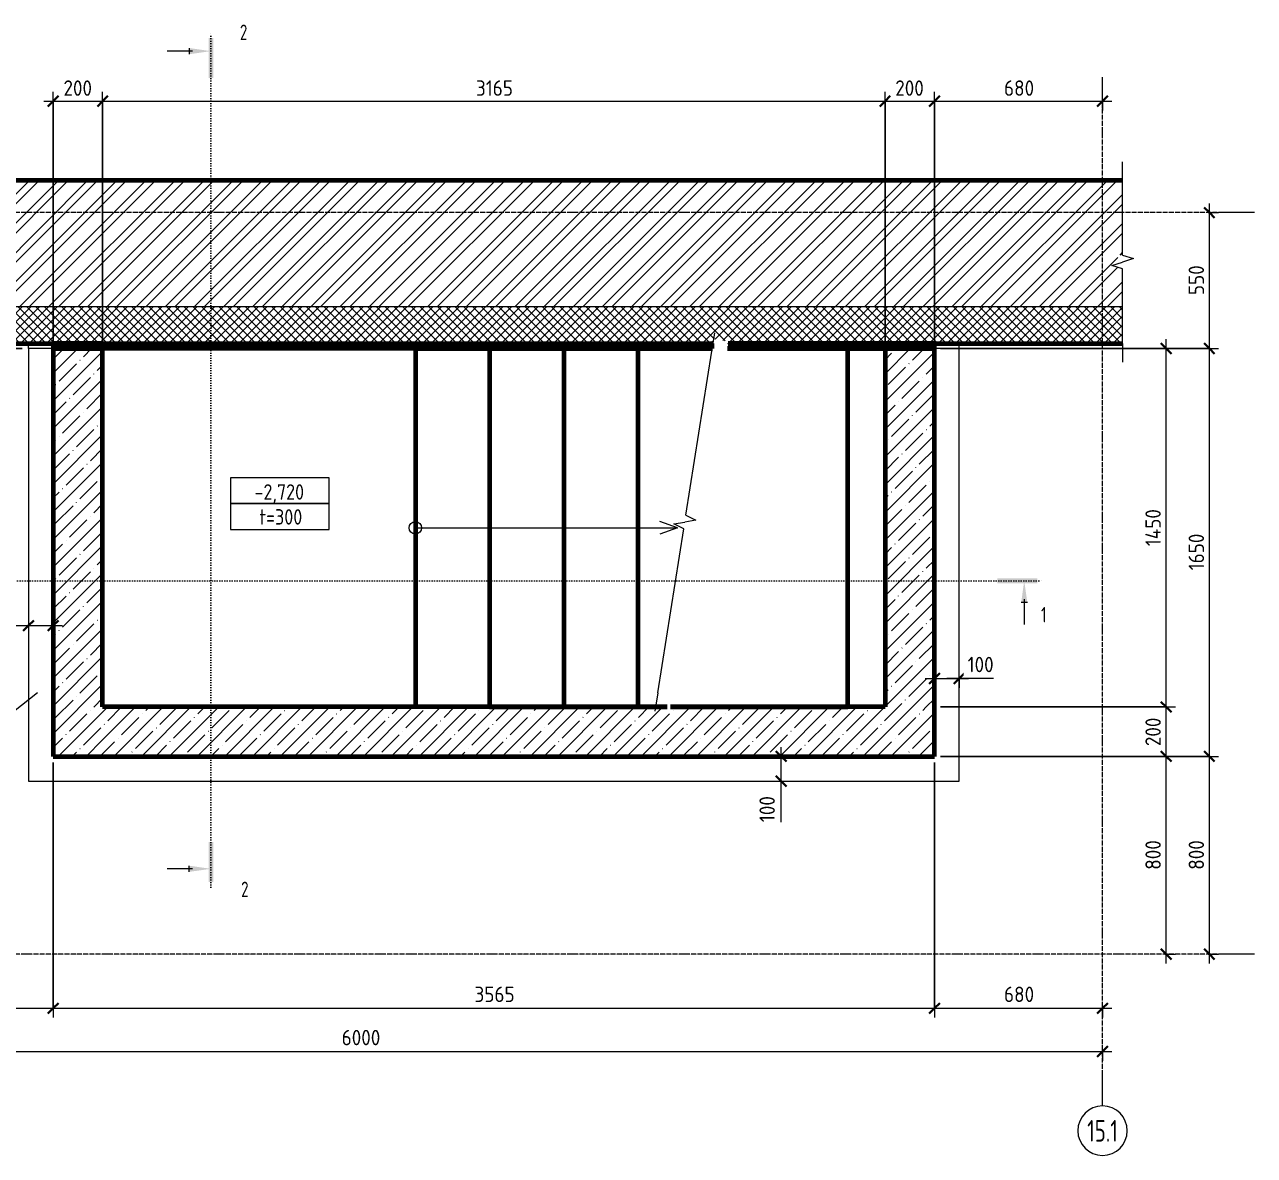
# Model space of a CAD drawing. Header units: millimetres. Extents: x 38448 to 77164, y -34879 to -200.
# Drawn here: x 40959 to 45934, y -34879 to -30304 of the extents above; entities that cross this region are included whole.
import ezdxf

# ---------------------------------------------------------------- set-up
doc = ezdxf.new("R2010")
doc.units = ezdxf.units.MM
doc.linetypes.add('02 Штрихпунктирная _20 мм_', pattern=[25, 20, -2.5, 0, -2.5])
doc.linetypes.add('04 Пунктир 10мм', pattern=[10, 0, -10])
for name, color, linetype, lineweight in [('AA_Dim', 7, 'Continuous', 9), ('AA_Dim-25', 7, 'Continuous', 9), ('AA_Oformlenie', 7, 'Continuous', 9), ('AA_Razrez', 7, 'Continuous', 9), ('AA_Vinoska', 7, 'Continuous', 9), ('AF_Perekritie', 7, 'Continuous', 60), ('AF_Perekritie_Гидроизоляция', 253, 'Continuous', 20), ('AF_Perekritie_Опалубка', 253, 'Continuous', 20), ('AF_Pokritie', 7, 'Continuous', 9), ('AF_Stena', 7, 'Continuous', 60), ('AF_Stena_Гидроизоляция', 253, 'Continuous', 20), ('AF_Stena_Опалубка', 253, 'Continuous', 20), ('KR_Fundament', 7, 'Continuous', 20), ('Оси', 7, 'Continuous', 9)]:
    doc.layers.add(name, color=color, linetype=linetype, lineweight=lineweight)
doc.styles.add('ISOCPEUR', font='isocpeur.TTF', dxfattribs={"width": 0.85, "height": 62.5})
doc.styles.add('ISOCPEUR_1', font='isocpeur.TTF', dxfattribs={"width": 0.9, "height": 62.5})
doc.styles.add('ISOCPEUR_2', font='isocpeur.TTF', dxfattribs={"width": 0.7, "height": 62.5})
doc.styles.add('ISOCPEUR_3', font='isocpeur.TTF', dxfattribs={"width": 0.7, "height": 87.5})
doc.dimstyles.new('00_Точн_3_знака__прозр_', dxfattribs={"dimscale": 304.8, "dimtxt": 62.672186, "dimasz": 0.139436, "dimexe": 0.123031, "dimexo": 0.082021, "dimgap": 0.008202, "dimtad": 1, "dimdec": 3, "dimrnd": 0.001, "dimdsep": 46, "dimtxsty": 'ISOCPEUR_1', "dimblk1": 'OBLIQUE', "dimblk2": 'OBLIQUE', "dimsah": 1, "dimcen": 0.09, "dimdle": 0.123031, "dimazin": 0, "dimtfac": 1, "dimtdec": 4, "dimtix": 1, "dimtmove": 0, "dimatfit": 3, "dimfxl": 1, "dimtvp": 1, "dimtolj": 1, "dimtzin": 0, "dimlwd": 18, "dimlwe": 18, "dimarcsym": 2})
doc.dimstyles.new('01_Точн_3_знака__непрозр_', dxfattribs={"dimscale": 304.8, "dimtxt": 62.672186, "dimasz": 0.139436, "dimexe": 0.123031, "dimexo": 0.082021, "dimgap": 0.020505, "dimtad": 1, "dimdec": 3, "dimrnd": 0.001, "dimdsep": 46, "dimtxsty": 'ISOCPEUR_1', "dimblk1": 'OBLIQUE', "dimblk2": 'OBLIQUE', "dimsah": 1, "dimcen": 0.09, "dimdle": 0.123031, "dimazin": 0, "dimtfac": 1, "dimtdec": 4, "dimtix": 1, "dimtmove": 1, "dimatfit": 3, "dimfxl": 1, "dimtvp": 1, "dimtfill": 1, "dimtolj": 1, "dimtzin": 0, "dimlwd": 18, "dimlwe": 18, "dimarcsym": 2})
doc.dimstyles.new('01_Точн_3_знака__непрозр__1', dxfattribs={"dimscale": 304.8, "dimtxt": 62.672186, "dimasz": 0.139436, "dimexe": 0.123031, "dimexo": 0.082021, "dimgap": 0.020505, "dimtad": 1, "dimdec": 3, "dimrnd": 0.001, "dimdsep": 46, "dimtxsty": 'ISOCPEUR_1', "dimblk1": 'OBLIQUE', "dimblk2": 'OBLIQUE', "dimsah": 1, "dimcen": 0.09, "dimdle": 0.123031, "dimazin": 0, "dimtfac": 1, "dimtdec": 4, "dimtix": 1, "dimtmove": 0, "dimatfit": 3, "dimfxl": 1, "dimtvp": 1, "dimtfill": 1, "dimtolj": 1, "dimtzin": 0, "dimlwd": 18, "dimlwe": 18, "dimarcsym": 2})
pattern_1 = [(45, (0, -64370.14), (-56.1266, 56.1266), []), (45, (56.13, -64370.14), (-56.1266, 56.1266), [99.219, -19.844, 0.8382, -19.006])]
pattern_2 = [(45, (0, -64370.138), (-17.67767, 17.67767), []), (135, (0, -64370.138), (-17.67767, -17.67767), [])]

# ---------------------------------------------------------------- blocks, each defined once
blk = doc.blocks.new('Лестница - Лестница-3665204-ФП_Опл')
at = {"layer": 'AF_Perekritie'}
for p, q in [((42540.1, -31615), (42840.1, -31615)), ((42540.1, -31615), (42540.1, -33065)), ((42840.1, -31615), (43140.1, -31615)), ((42840.1, -31615), (42840.1, -33065)), ((43140.1, -31615), (43440.1, -31615)), ((43140.1, -31615), (43140.1, -33065)), ((43440.1, -31615), (43740.1, -31615)), ((43440.1, -31615), (43440.1, -33065)), ((43741.6, -31615), (43740.1, -31615)), ((44287.5, -31615), (43802.4, -31615)), ((42840.1, -33065), (42540.1, -33065)), ((43140.1, -33065), (42840.1, -33065)), ((43440.1, -33065), (43140.1, -33065)), ((43558.8, -33065), (43440.1, -33065)), ((43740.1, -33065), (43572.7, -33065)), ((43740.1, -33065), (44287.5, -33065))]:
    blk.add_line(p, q, dxfattribs=at)
blk = doc.blocks.new('011_ЛинияОбрыва _ЭлУзла_Линия_ - Тип 1-3808243-ФП_Опл')
at = {"layer": 'AA_Oformlenie'}
for p, q in [((0, 0), (672.5, 0)), ((728.2, 0), (1400, 0))]:
    blk.add_line(p, q, dxfattribs=at)
blk = doc.blocks.new('011_ЛинияОбрыва _ЭлУзла_Линия_ - Тип 1-3803211-ФП_Опл')
at = {"layer": 'AA_Oformlenie'}
for p, q in [((0, 0), (302.5, 0)), ((358.2, 0), (660, 0))]:
    blk.add_line(p, q, dxfattribs=at)
blk = doc.blocks.new('012_Стрелка _ЭлУзла_Линия_ - 012_Стрелка _ЭлУзла_Линия_-3812178-ФП_Опл')
at = {"layer": 'AA_Oformlenie'}
blk.add_line((0, 0), (1060, 0), dxfattribs=at)
blk = doc.blocks.new('042_М_ФундПлиты_ТолщинаОтметка - 042_М_ФундПлиты_ТолщинаОтметка-647274-ФП_Опл')
at = {"layer": 'AA_Vinoska'}
for p, q in [((8, 4.17), (-8, 4.17)), ((-8, 4.17), (-8, 0)), ((8, 0), (8, 4.17)), ((8, 0), (-8, 0)), ((-8, 0), (-8, -4.17)), ((-8, 0), (8, 0)), ((8, -4.17), (8, 0)), ((-8, -4.17), (8, -4.17))]:
    blk.add_line(p, q, dxfattribs=at)
blk = doc.blocks.new('DIMBLOCK1-ФП_Опл')
at = {"layer": 'AA_Dim-25', "lineweight": 30}
for p, q in [((40853.9, -31595), (40832.7, -31573.7)), ((40853.9, -31615), (40832.7, -31593.7)), ((40853.9, -31595), (40875.2, -31616.2)), ((40853.9, -31615), (40875.2, -31636.2))]:
    blk.add_line(p, q, dxfattribs=at)
at = {"layer": 'AA_Dim-25', "lineweight": 18}
for p, q in [((40853.9, -31557.5), (40853.9, -31652.5)), ((40859, -31595), (40816.4, -31595)), ((40950.1, -31615), (40816.4, -31615)), ((40853.9, -31595), (40859, -31595)), ((40854.6, -31625.4), (40853.9, -31605)), ((40853.9, -31615), (40950.1, -31615)), ((40854.6, -31850.2), (40854.6, -31625.4))]:
    blk.add_line(p, q, dxfattribs=at)
at = {"layer": 'AA_Dim-25', "color": 0, "lineweight": 18, "insert": (40767, -31850.2), "char_height": 62.5, "width": 239.81, "attachment_point": 1, "rotation": 90, "line_spacing_factor": 1.135194, "style": 'ISOCPEUR_1', "bg_fill": 3, "box_fill_scale": 1.25, "bg_fill_color": 256, "bg_fill_true_color": 13158600, "bg_fill_transparency": 0}
blk.add_mtext('д.ш.20', dxfattribs=at)
blk = doc.blocks.new('_Oblique')
at = {"color": 0, "linetype": 'ByBlock', "lineweight": -2}
blk.add_line((-0.5, -0.5), (0.5, 0.5), dxfattribs=at)
blk = doc.blocks.new('Разрез - Номер узла_ сзади-394133-ФП_Опл')
at = {"layer": 'AA_Razrez'}
for points in [[(7.33, 0.4), (7.33, -0.39), (0.87, -0.39), (0.87, 0.4)], [(3.5, -3.53), (2.5, -3.53), (3, 0)]]:
    blk.add_hatch(color=256, dxfattribs=at).paths.add_polyline_path(points)
for p, q in [((2.5, -3.53), (3.5, -3.53)), ((3, -3), (3, -7.1))]:
    blk.add_line(p, q, dxfattribs=at)
blk = doc.blocks.new('Разрез - Номер узла_ спереди-394134-ФП_Опл')
at = {"layer": 'AA_Razrez'}
for points in [[(7.33, 0.4), (7.33, -0.39), (0.87, -0.39), (0.87, 0.4)], [(3.5, -3.53), (2.5, -3.53), (3, 0)]]:
    blk.add_hatch(color=256, dxfattribs=at).paths.add_polyline_path(points)
for p, q in [((2.5, -3.53), (3.5, -3.53)), ((3, -3), (3, -7.1))]:
    blk.add_line(p, q, dxfattribs=at)
blk = doc.blocks.new('Ось сетки - d_4мм-2765513-ФП_Опл')
at = {"layer": 'Оси'}
for start, end in [(360, 180), (360, 180), (180, 360), (180, 360)]:
    blk.add_arc((0, 0), 4, start, end, dxfattribs=at)
blk = doc.blocks.new('DIMBLOCK2-ФП_Опл')
at = {"layer": 'AA_Dim-25', "lineweight": 18}
for p, q in [((41075.1, -33290), (41075.1, -34321.5)), ((41075.1, -34284), (41075.1, -33290)), ((39282.6, -34284), (41075.1, -34284)), ((39320.1, -34279), (39320.1, -34321.5)), ((39320.1, -34284), (39320.1, -34279))]:
    blk.add_line(p, q, dxfattribs=at)
at = {"layer": 'AA_Dim-25', "lineweight": 30}
for p, q in [((39320.1, -34284), (39341.3, -34262.8)), ((41075.1, -34284), (41096.3, -34262.8)), ((39320.1, -34284), (39298.8, -34305.3)), ((41075.1, -34284), (41053.8, -34305.3))]:
    blk.add_line(p, q, dxfattribs=at)
at = {"layer": 'AA_Dim-25', "color": 0, "lineweight": 18, "insert": (40125.4, -34196.3), "char_height": 62.5, "width": 173.117, "attachment_point": 1, "line_spacing_factor": 1.135194, "style": 'ISOCPEUR_1', "bg_fill": 3, "box_fill_scale": 1.25, "bg_fill_color": 256, "bg_fill_true_color": 13158600, "bg_fill_transparency": 0}
blk.add_mtext('1755', dxfattribs=at)
blk = doc.blocks.new('DIMBLOCK3-ФП_Опл')
at = {"layer": 'AA_Dim-25', "lineweight": 18}
for p, q in [((41075.1, -33290), (41075.1, -34321.5)), ((41075.1, -34284), (41075.1, -33290)), ((44640.1, -33290), (44640.1, -34321.5)), ((44640.1, -34284), (44640.1, -33290)), ((41075.1, -34284), (44640.1, -34284))]:
    blk.add_line(p, q, dxfattribs=at)
at = {"layer": 'AA_Dim-25', "lineweight": 30}
for p, q in [((41075.1, -34284), (41096.3, -34262.8)), ((44640.1, -34284), (44661.3, -34262.8)), ((41075.1, -34284), (41053.8, -34305.3)), ((44640.1, -34284), (44618.8, -34305.3))]:
    blk.add_line(p, q, dxfattribs=at)
at = {"layer": 'AA_Dim-25', "color": 0, "lineweight": 18, "insert": (42779.5, -34196.3), "char_height": 62.5, "width": 187.307, "attachment_point": 1, "line_spacing_factor": 1.135194, "style": 'ISOCPEUR_1', "bg_fill": 3, "box_fill_scale": 1.25, "bg_fill_color": 256, "bg_fill_true_color": 13158600, "bg_fill_transparency": 0}
blk.add_mtext('3565', dxfattribs=at)
blk = doc.blocks.new('DIMBLOCK4-ФП_Опл')
at = {"layer": 'AA_Dim-25', "lineweight": 18}
for p, q in [((44640.1, -33290), (44640.1, -34321.5)), ((44640.1, -34284), (44640.1, -33290)), ((44640.1, -34284), (45357.6, -34284)), ((45320.1, -34279), (45320.1, -34321.5)), ((45320.1, -34284), (45320.1, -34279))]:
    blk.add_line(p, q, dxfattribs=at)
at = {"layer": 'AA_Dim-25', "lineweight": 30}
for p, q in [((44640.1, -34284), (44661.3, -34262.8)), ((45320.1, -34284), (45341.3, -34262.8)), ((44640.1, -34284), (44618.8, -34305.3)), ((45320.1, -34284), (45298.8, -34305.3))]:
    blk.add_line(p, q, dxfattribs=at)
at = {"layer": 'AA_Dim-25', "color": 0, "lineweight": 18, "insert": (44921.5, -34196.3), "char_height": 62.5, "width": 140.48, "attachment_point": 1, "line_spacing_factor": 1.135194, "style": 'ISOCPEUR_1', "bg_fill": 3, "box_fill_scale": 1.25, "bg_fill_color": 256, "bg_fill_true_color": 13158600, "bg_fill_transparency": 0}
blk.add_mtext('680', dxfattribs=at)
blk = doc.blocks.new('DIMBLOCK5-ФП_Опл')
at = {"layer": 'AA_Dim-25', "lineweight": 18}
for p, q in [((44665.1, -33265), (45789.7, -33265)), ((45752.2, -33265), (44665.1, -33265)), ((45752.2, -34102.5), (45752.2, -33265)), ((45747.2, -34065), (45789.7, -34065)), ((45752.2, -34065), (45747.2, -34065))]:
    blk.add_line(p, q, dxfattribs=at)
at = {"layer": 'AA_Dim-25', "lineweight": 30}
for p, q in [((45752.2, -33265), (45731, -33243.7)), ((45752.2, -33265), (45773.5, -33286.2)), ((45752.2, -34065), (45731, -34043.7)), ((45752.2, -34065), (45773.5, -34086.2))]:
    blk.add_line(p, q, dxfattribs=at)
at = {"layer": 'AA_Dim-25', "color": 0, "lineweight": 18, "insert": (45668.3, -33723.5), "char_height": 62.5, "width": 140.48, "attachment_point": 1, "rotation": 90, "line_spacing_factor": 1.135194, "style": 'ISOCPEUR_1'}
blk.add_mtext('800', dxfattribs=at)
blk = doc.blocks.new('DIMBLOCK6-ФП_Опл')
at = {"layer": 'AA_Dim-25', "lineweight": 18}
for p, q in [((44665.1, -31615), (45789.7, -31615)), ((45752.2, -31615), (44665.1, -31615)), ((45752.2, -33265), (45752.2, -31615)), ((44665.1, -33265), (45789.7, -33265)), ((45752.2, -33265), (44665.1, -33265))]:
    blk.add_line(p, q, dxfattribs=at)
at = {"layer": 'AA_Dim-25', "lineweight": 30}
for p, q in [((45752.2, -31615), (45731, -31593.7)), ((45752.2, -31615), (45773.5, -31636.2)), ((45752.2, -33265), (45731, -33243.7)), ((45752.2, -33265), (45773.5, -33286.2))]:
    blk.add_line(p, q, dxfattribs=at)
at = {"layer": 'AA_Dim-25', "color": 0, "lineweight": 18, "insert": (45668.3, -32512.1), "char_height": 62.5, "width": 173.117, "attachment_point": 1, "rotation": 90, "line_spacing_factor": 1.135194, "style": 'ISOCPEUR_1'}
blk.add_mtext('1650', dxfattribs=at)
blk = doc.blocks.new('DIMBLOCK7-ФП_Опл')
at = {"layer": 'AA_Dim-25', "lineweight": 30}
for p, q in [((45752.2, -31065), (45731, -31043.7)), ((45752.2, -31065), (45773.5, -31086.2)), ((45752.2, -31615), (45731, -31593.7)), ((45752.2, -31615), (45773.5, -31636.2))]:
    blk.add_line(p, q, dxfattribs=at)
at = {"layer": 'AA_Dim-25', "lineweight": 18}
for p, q in [((45752.2, -31615), (45752.2, -31027.5)), ((45747.2, -31065), (45789.7, -31065)), ((45752.2, -31065), (45747.2, -31065)), ((44665.1, -31615), (45789.7, -31615)), ((45752.2, -31615), (44665.1, -31615))]:
    blk.add_line(p, q, dxfattribs=at)
at = {"layer": 'AA_Dim-25', "color": 0, "lineweight": 18, "insert": (45668.3, -31398.5), "char_height": 62.5, "width": 140.48, "attachment_point": 1, "rotation": 90, "line_spacing_factor": 1.135194, "style": 'ISOCPEUR_1'}
blk.add_mtext('550', dxfattribs=at)
blk = doc.blocks.new('DIMBLOCK8-ФП_Опл')
at = {"layer": 'AA_Dim-25', "lineweight": 18}
for p, q in [((40813.5, -32735.9), (40943.7, -32735.9)), ((40937.6, -32735.9), (41112.6, -32735.9)), ((40943.7, -32735.9), (41025.1, -32735.9)), ((40975.1, -32730.8), (40975.1, -32773.4)), ((40975.1, -32735.9), (40975.1, -32730.8)), ((41075.1, -32730.8), (41075.1, -32773.4)), ((41075.1, -32735.9), (41075.1, -32730.8))]:
    blk.add_line(p, q, dxfattribs=at)
at = {"layer": 'AA_Dim-25', "lineweight": 30}
for p, q in [((40975.1, -32735.9), (40953.8, -32757.1)), ((40975.1, -32735.9), (40996.3, -32714.6)), ((41075.1, -32735.9), (41053.8, -32757.1)), ((41075.1, -32735.9), (41096.3, -32714.6))]:
    blk.add_line(p, q, dxfattribs=at)
at = {"layer": 'AA_Dim-25', "color": 0, "lineweight": 18, "insert": (40813.5, -32648.2), "char_height": 62.5, "width": 126.29, "attachment_point": 1, "line_spacing_factor": 1.135194, "style": 'ISOCPEUR_1', "bg_fill": 3, "box_fill_scale": 1.25, "bg_fill_color": 256, "bg_fill_true_color": 13158600, "bg_fill_transparency": 0}
blk.add_mtext('100', dxfattribs=at)
blk = doc.blocks.new('DIMBLOCK9-ФП_Опл')
at = {"layer": 'AA_Dim-25', "lineweight": 30}
for p, q in [((44640.1, -32949.7), (44661.3, -32928.4)), ((44740.1, -32949.7), (44761.3, -32928.4)), ((44640.1, -32949.7), (44618.8, -32970.9)), ((44740.1, -32949.7), (44718.8, -32970.9))]:
    blk.add_line(p, q, dxfattribs=at)
at = {"layer": 'AA_Dim-25', "lineweight": 18}
for p, q in [((44602.6, -32949.7), (44777.6, -32949.7)), ((44640.1, -32944.6), (44640.1, -32987.2)), ((44640.1, -32949.7), (44640.1, -32944.6)), ((44749.3, -32949.7), (44690.1, -32949.7)), ((44740.1, -32944.6), (44740.1, -32987.2)), ((44740.1, -32949.7), (44740.1, -32944.6)), ((44879.5, -32949.7), (44749.3, -32949.7))]:
    blk.add_line(p, q, dxfattribs=at)
at = {"layer": 'AA_Dim-25', "color": 0, "lineweight": 18, "insert": (44774.3, -32862), "char_height": 62.5, "width": 126.29, "attachment_point": 1, "line_spacing_factor": 1.135194, "style": 'ISOCPEUR_1', "bg_fill": 3, "box_fill_scale": 1.25, "bg_fill_color": 256, "bg_fill_true_color": 13158600, "bg_fill_transparency": 0}
blk.add_mtext('100', dxfattribs=at)
blk = doc.blocks.new('DIMBLOCK10-ФП_Опл')
at = {"layer": 'AA_Dim-25', "lineweight": 18}
for p, q in [((44019.6, -33402.5), (44019.6, -33227.5)), ((44014.6, -33265), (44057.1, -33265)), ((44019.6, -33265), (44014.6, -33265)), ((44019.6, -33400.6), (44019.6, -33315)), ((44014.6, -33365), (44057.1, -33365)), ((44019.6, -33365), (44014.6, -33365)), ((44019.6, -33530.8), (44019.6, -33400.6))]:
    blk.add_line(p, q, dxfattribs=at)
at = {"layer": 'AA_Dim-25', "lineweight": 30}
for p, q in [((44019.6, -33265), (43998.4, -33243.7)), ((44019.6, -33265), (44040.9, -33286.2)), ((44019.6, -33365), (43998.4, -33343.7)), ((44019.6, -33365), (44040.9, -33386.2))]:
    blk.add_line(p, q, dxfattribs=at)
at = {"layer": 'AA_Dim-25', "color": 0, "lineweight": 18, "insert": (43932, -33530.8), "char_height": 62.5, "width": 126.29, "attachment_point": 1, "rotation": 90, "line_spacing_factor": 1.135194, "style": 'ISOCPEUR_1', "bg_fill": 3, "box_fill_scale": 1.25, "bg_fill_color": 256, "bg_fill_true_color": 13158600, "bg_fill_transparency": 0}
blk.add_mtext('100', dxfattribs=at)
blk = doc.blocks.new('DIMBLOCK11-ФП_Опл')
at = {"layer": 'AA_Dim-25', "lineweight": 18}
for p, q in [((39282.6, -34459), (45357.6, -34459)), ((39320.1, -34454), (39320.1, -34496.5)), ((39320.1, -34459), (39320.1, -34454)), ((45320.1, -34454), (45320.1, -34496.5)), ((45320.1, -34459), (45320.1, -34454))]:
    blk.add_line(p, q, dxfattribs=at)
at = {"layer": 'AA_Dim-25', "lineweight": 30}
for p, q in [((39320.1, -34459), (39298.8, -34480.3)), ((39320.1, -34459), (39341.3, -34437.8)), ((45320.1, -34459), (45298.8, -34480.3)), ((45320.1, -34459), (45341.3, -34437.8))]:
    blk.add_line(p, q, dxfattribs=at)
at = {"layer": 'AA_Dim-25', "color": 0, "lineweight": 18, "insert": (42242, -34371.3), "char_height": 62.5, "width": 187.307, "attachment_point": 1, "line_spacing_factor": 1.135194, "style": 'ISOCPEUR_1', "bg_fill": 3, "box_fill_scale": 1.25, "bg_fill_color": 256, "bg_fill_true_color": 13158600, "bg_fill_transparency": 0}
blk.add_mtext('6000', dxfattribs=at)
blk = doc.blocks.new('DIMBLOCK13-ФП_Опл')
at = {"layer": 'AA_Dim-25', "lineweight": 18}
for p, q in [((41075.1, -31590), (41075.1, -30576.4)), ((41275.1, -31590), (41275.1, -30576.4)), ((41037.6, -30613.9), (41275.1, -30613.9)), ((41075.1, -30613.9), (41075.1, -31590)), ((41275.1, -30613.9), (41275.1, -31590))]:
    blk.add_line(p, q, dxfattribs=at)
at = {"layer": 'AA_Dim-25', "lineweight": 30}
for p, q in [((41075.1, -30613.9), (41096.3, -30592.6)), ((41275.1, -30613.9), (41296.3, -30592.6)), ((41075.1, -30613.9), (41053.8, -30635.1)), ((41275.1, -30613.9), (41253.8, -30635.1))]:
    blk.add_line(p, q, dxfattribs=at)
at = {"layer": 'AA_Dim-25', "color": 0, "lineweight": 18, "insert": (41116.5, -30529.9), "char_height": 62.5, "width": 140.48, "attachment_point": 1, "line_spacing_factor": 1.135194, "style": 'ISOCPEUR_1'}
blk.add_mtext('200', dxfattribs=at)
blk = doc.blocks.new('DIMBLOCK14-ФП_Опл')
at = {"layer": 'AA_Dim-25', "lineweight": 18}
for p, q in [((41275.1, -31590), (41275.1, -30576.4)), ((44440.1, -31590), (44440.1, -30576.4)), ((41275.1, -30613.9), (44440.1, -30613.9)), ((41275.1, -30613.9), (41275.1, -31590)), ((44440.1, -30613.9), (44440.1, -31590))]:
    blk.add_line(p, q, dxfattribs=at)
at = {"layer": 'AA_Dim-25', "lineweight": 30}
for p, q in [((41275.1, -30613.9), (41296.3, -30592.6)), ((44440.1, -30613.9), (44461.3, -30592.6)), ((41275.1, -30613.9), (41253.8, -30635.1)), ((44440.1, -30613.9), (44418.8, -30635.1))]:
    blk.add_line(p, q, dxfattribs=at)
at = {"layer": 'AA_Dim-25', "color": 0, "lineweight": 18, "insert": (42785.4, -30529.9), "char_height": 62.5, "width": 173.117, "attachment_point": 1, "line_spacing_factor": 1.135194, "style": 'ISOCPEUR_1'}
blk.add_mtext('3165', dxfattribs=at)
blk = doc.blocks.new('DIMBLOCK15-ФП_Опл')
at = {"layer": 'AA_Dim-25', "lineweight": 18}
for p, q in [((44440.1, -31590), (44440.1, -30576.4)), ((44640.1, -31590), (44640.1, -30576.4)), ((44440.1, -30613.9), (44640.1, -30613.9)), ((44440.1, -30613.9), (44440.1, -31590)), ((44640.1, -30613.9), (44640.1, -31590))]:
    blk.add_line(p, q, dxfattribs=at)
at = {"layer": 'AA_Dim-25', "lineweight": 30}
for p, q in [((44440.1, -30613.9), (44461.3, -30592.6)), ((44640.1, -30613.9), (44661.3, -30592.6)), ((44440.1, -30613.9), (44418.8, -30635.1)), ((44640.1, -30613.9), (44618.8, -30635.1))]:
    blk.add_line(p, q, dxfattribs=at)
at = {"layer": 'AA_Dim-25', "color": 0, "lineweight": 18, "insert": (44481.5, -30529.9), "char_height": 62.5, "width": 140.48, "attachment_point": 1, "line_spacing_factor": 1.135194, "style": 'ISOCPEUR_1'}
blk.add_mtext('200', dxfattribs=at)
blk = doc.blocks.new('DIMBLOCK16-ФП_Опл')
at = {"layer": 'AA_Dim-25', "lineweight": 18}
for p, q in [((44640.1, -31590), (44640.1, -30576.4)), ((44640.1, -30613.9), (45357.6, -30613.9)), ((44640.1, -30613.9), (44640.1, -31590)), ((45320.1, -30608.8), (45320.1, -30651.4)), ((45320.1, -30613.9), (45320.1, -30608.8))]:
    blk.add_line(p, q, dxfattribs=at)
at = {"layer": 'AA_Dim-25', "lineweight": 30}
for p, q in [((44640.1, -30613.9), (44661.3, -30592.6)), ((45320.1, -30613.9), (45341.3, -30592.6)), ((44640.1, -30613.9), (44618.8, -30635.1)), ((45320.1, -30613.9), (45298.8, -30635.1))]:
    blk.add_line(p, q, dxfattribs=at)
at = {"layer": 'AA_Dim-25', "color": 0, "lineweight": 18, "insert": (44921.5, -30529.9), "char_height": 62.5, "width": 140.48, "attachment_point": 1, "line_spacing_factor": 1.135194, "style": 'ISOCPEUR_1'}
blk.add_mtext('680', dxfattribs=at)
blk = doc.blocks.new('DIMBLOCK17-ФП_Опл')
at = {"layer": 'AA_Dim-25', "lineweight": 18}
for p, q in [((44665.1, -33265), (45614.7, -33265)), ((45577.2, -33265), (44665.1, -33265)), ((45577.2, -34102.5), (45577.2, -33265)), ((45572.2, -34065), (45614.7, -34065)), ((45577.2, -34065), (45572.2, -34065))]:
    blk.add_line(p, q, dxfattribs=at)
at = {"layer": 'AA_Dim-25', "lineweight": 30}
for p, q in [((45577.2, -33265), (45556, -33243.7)), ((45577.2, -33265), (45598.5, -33286.2)), ((45577.2, -34065), (45556, -34043.7)), ((45577.2, -34065), (45598.5, -34086.2))]:
    blk.add_line(p, q, dxfattribs=at)
at = {"layer": 'AA_Dim-25', "color": 0, "lineweight": 18, "insert": (45493.3, -33723.5), "char_height": 62.5, "width": 140.48, "attachment_point": 1, "rotation": 90, "line_spacing_factor": 1.135194, "style": 'ISOCPEUR_1'}
blk.add_mtext('800', dxfattribs=at)
blk = doc.blocks.new('DIMBLOCK18-ФП_Опл')
at = {"layer": 'AA_Dim-25', "lineweight": 18}
for p, q in [((44665.1, -33065), (45614.7, -33065)), ((45577.2, -33065), (44665.1, -33065)), ((45577.2, -33265), (45577.2, -33065)), ((44665.1, -33265), (45614.7, -33265)), ((45577.2, -33265), (44665.1, -33265))]:
    blk.add_line(p, q, dxfattribs=at)
at = {"layer": 'AA_Dim-25', "lineweight": 30}
for p, q in [((45577.2, -33065), (45556, -33043.7)), ((45577.2, -33065), (45598.5, -33086.2)), ((45577.2, -33265), (45556, -33243.7)), ((45577.2, -33265), (45598.5, -33286.2))]:
    blk.add_line(p, q, dxfattribs=at)
at = {"layer": 'AA_Dim-25', "color": 0, "lineweight": 18, "insert": (45493.3, -33223.5), "char_height": 62.5, "width": 140.48, "attachment_point": 1, "rotation": 90, "line_spacing_factor": 1.135194, "style": 'ISOCPEUR_1'}
blk.add_mtext('200', dxfattribs=at)
blk = doc.blocks.new('DIMBLOCK19-ФП_Опл')
at = {"layer": 'AA_Dim-25', "lineweight": 18}
for p, q in [((45577.2, -33065), (45577.2, -31577.5)), ((44665.1, -31615), (45614.7, -31615)), ((45577.2, -31615), (44665.1, -31615)), ((44665.1, -33065), (45614.7, -33065)), ((45577.2, -33065), (44665.1, -33065))]:
    blk.add_line(p, q, dxfattribs=at)
at = {"layer": 'AA_Dim-25', "lineweight": 30}
for p, q in [((45577.2, -31615), (45556, -31593.7)), ((45577.2, -31615), (45598.5, -31636.2)), ((45577.2, -33065), (45556, -33043.7)), ((45577.2, -33065), (45598.5, -33086.2))]:
    blk.add_line(p, q, dxfattribs=at)
at = {"layer": 'AA_Dim-25', "color": 0, "lineweight": 18, "insert": (45493.3, -32414.5), "char_height": 62.5, "width": 178.793, "attachment_point": 1, "rotation": 90, "line_spacing_factor": 1.135194, "style": 'ISOCPEUR_1'}
blk.add_mtext('1450', dxfattribs=at)

msp = doc.modelspace()

# ---------------------------------------------------------------- hatches: boundary and pattern name
at = {"layer": 'AF_Stena', "lineweight": 9}
h = msp.add_hatch(dxfattribs=at)
h.set_pattern_fill('FP_2', color=256, style=0, pattern_type=2)
h.set_pattern_definition([(45, (0, -64370.14), (-58.93311, 58.93311), []), (45, (39.29, -64370.14), (-58.93311, 58.93311), [])])
h.paths.add_polyline_path([(39180.4279, -31445), (45401.4536, -31445), (45401.4536, -31292.5), (45358.1523, -31278.75), (45401.4536, -31265), (45381.8272, -31265), (45381.8272, -31236.8457), (45401.4536, -31236.8457), (45401.4536, -30935), (39180.4279, -30935), (39180.4279, -31237.5), (39223.7292, -31251.25), (39180.4279, -31265), (39200.0543, -31265), (39200.0543, -31293.1543), (39180.4279, -31293.1543)])
h = msp.add_hatch(dxfattribs=at)
h.set_pattern_fill('FP_3', color=256, style=0, pattern_type=2)
h.set_pattern_definition(pattern_2)
h.paths.add_polyline_path([(39180.4279, -31595), (43744.7784, -31595), (43747.7526, -31576.2216), (43807.0139, -31585.6076), (43805.5263, -31595), (45401.4536, -31595), (45401.4536, -31445), (39180.4279, -31445)])
h = msp.add_hatch(dxfattribs=at)
h.set_pattern_fill('FP_3', color=256, style=0, pattern_type=2)
h.set_pattern_definition(pattern_2)
h.paths.add_polyline_path([(41275.0616, -31615), (41275.0616, -31595), (41075.0616, -31595), (41075.0616, -31615)])
h.paths.add_polyline_path([(43741.6107, -31615), (43744.7784, -31595), (43740.0616, -31595), (43740.0616, -31615)])
h.paths.add_polyline_path([(43802.3586, -31615), (44640.0616, -31615), (44640.0616, -31595), (43805.5263, -31595), (43805.2967, -31596.4497)])
h = msp.add_hatch(dxfattribs=at)
h.set_pattern_fill('FP_1', color=256, style=0, pattern_type=2)
h.set_pattern_definition(pattern_1)
h.paths.add_polyline_path([(41275.0616, -33265), (41275.0616, -31615), (41075.0616, -31615), (41075.0616, -33265)])
h = msp.add_hatch(dxfattribs=at)
h.set_pattern_fill('FP_1', color=256, style=0, pattern_type=2)
h.set_pattern_definition(pattern_1)
h.paths.add_polyline_path([(44640.0616, -33065), (44640.0616, -31615), (44440.0616, -31615), (44440.0616, -33065)])
h = msp.add_hatch(dxfattribs=at)
h.set_pattern_fill('FP_1', color=256, style=0, pattern_type=2)
h.set_pattern_definition(pattern_1)
h.paths.add_polyline_path([(41275.0616, -33265), (44640.0616, -33265), (44640.0616, -33065), (43572.7012, -33065), (43572.3622, -33067.1402), (43558.8497, -33065), (41275.0616, -33065)])

# ---------------------------------------------------------------- linework, layer by layer
at = {"layer": 'AA_Razrez', "linetype": '04 Пунктир 10мм'}
for p, q in [((41713.1075, -33794.6254), (41713.1075, -30336.6681)), ((38991.8006, -32554.46), (45078.3558, -32554.46))]:
    msp.add_line(p, q, dxfattribs=at)
at = {"layer": 'AA_Vinoska'}
for p, q in [((45401.4536, -30935), (45401.4536, -30860)), ((45401.4536, -31236.8457), (45444.7786, -31250.9228)), ((45358.1523, -31278.75), (45401.4536, -31265)), ((45401.4536, -31292.5), (45358.1523, -31278.75)), ((45444.7786, -31250.9228), (45401.4536, -31265)), ((43739.9309, -31625.606), (43751.6634, -31551.5294)), ((45401.4536, -31595), (45401.4536, -31670)), ((43600.0616, -32340), (43529.5847, -32314.3485)), ((43585.5076, -32323.7947), (43630.4267, -32316.9878)), ((43626.1248, -32344.1493), (43585.5076, -32323.7947)), ((43675.4206, -32309.8615), (43630.4267, -32316.9878)), ((43634.831, -32289.1801), (43675.4206, -32309.8615)), ((43600.0616, -32340), (43529.5847, -32365.6515)), ((41011.5201, -33008.3586), (40764.5191, -33202.0299)), ((43520.9226, -33008.3697), (43509.19, -33082.4463))]:
    msp.add_line(p, q, dxfattribs=at)
msp.add_circle((42540.0616, -32340), 25, dxfattribs=at)
at = {"layer": 'AF_Perekritie_Гидроизоляция', "lineweight": 60}
for p, q in [((43741.6107, -31615), (42840.0616, -31615)), ((42840.0616, -31615), (42840.0616, -33065)), ((43802.3586, -31615), (44289.6584, -31615)), ((44287.7916, -31615), (43802.3586, -31615)), ((44289.6584, -31615), (44287.7916, -31615)), ((44287.7916, -31615), (44287.7916, -33065)), ((44289.6584, -33065), (44289.6584, -31615)), ((42840.0616, -33065), (43558.8497, -33065)), ((44289.6584, -33065), (43572.7012, -33065)), ((43572.7012, -33065), (44287.7916, -33065)), ((44287.7916, -33065), (44289.6584, -33065))]:
    msp.add_line(p, q, dxfattribs=at)
at = {"layer": 'AF_Pokritie'}
for p, q in [((43741.6107, -31615), (40975.0616, -31615)), ((40975.0616, -31615), (40975.0616, -33365)), ((44740.0616, -31615), (43802.3586, -31615)), ((44740.0616, -33365), (44740.0616, -31615)), ((40975.0616, -33365), (44740.0616, -33365))]:
    msp.add_line(p, q, dxfattribs=at)
at = {"layer": 'AF_Stena_Гидроизоляция'}
for p, q in [((40975.0616, -31595), (41075.0616, -31595)), ((40975.0616, -31605), (40975.0616, -31595)), ((40975.0616, -31615), (40975.0616, -31605)), ((41075.0616, -31615), (40975.0616, -31615)), ((41275.0616, -31595), (42540.0616, -31595)), ((42540.0616, -31615), (41275.0616, -31615)), ((42540.0616, -31595), (42840.0616, -31595)), ((42540.0616, -31615), (42540.0616, -31595)), ((42840.0616, -31615), (42540.0616, -31615)), ((42840.0616, -31595), (43140.0616, -31595)), ((42840.0616, -31615), (42840.0616, -31595)), ((43140.0616, -31615), (42840.0616, -31615)), ((43140.0616, -31595), (43440.0616, -31595)), ((43140.0616, -31615), (43140.0616, -31595)), ((43440.0616, -31615), (43140.0616, -31615)), ((43440.0616, -31595), (43740.0616, -31595)), ((43440.0616, -31615), (43440.0616, -31595)), ((43740.0616, -31615), (43440.0616, -31615)), ((44640.0616, -31595), (44740.0616, -31595)), ((44740.0616, -31615), (44640.0616, -31615)), ((44740.0616, -31615), (44740.0616, -31595))]:
    msp.add_line(p, q, dxfattribs=at)
at = {"layer": 'AF_Stena_Гидроизоляция', "lineweight": 60}
for p, q in [((41275.0616, -31595), (41075.0616, -31595)), ((41075.0616, -31595), (41075.0616, -31615)), ((41075.0616, -31615), (41275.0616, -31615)), ((41275.0616, -31615), (41275.0616, -31595)), ((43744.7784, -31595), (43740.0616, -31595)), ((43740.0616, -31595), (43740.0616, -31615)), ((43740.0616, -31615), (43741.6107, -31615)), ((43802.3586, -31615), (44640.0616, -31615)), ((44640.0616, -31595), (43805.5263, -31595)), ((44640.0616, -31615), (44640.0616, -31595))]:
    msp.add_line(p, q, dxfattribs=at)
at = {"layer": 'AF_Stena_Опалубка', "lineweight": 60}
for p, q in [((45401.4536, -30935), (39180.4279, -30935)), ((39180.4279, -31595), (43744.7784, -31595)), ((41275.0616, -31615), (41075.0616, -31615)), ((41075.0616, -31615), (41075.0616, -33265)), ((41275.0616, -33065), (41275.0616, -31615)), ((43805.5263, -31595), (45401.4536, -31595)), ((44440.0616, -31615), (44440.0616, -33065)), ((44640.0616, -31615), (44440.0616, -31615)), ((44640.0616, -33065), (44640.0616, -31615)), ((43558.8497, -33065), (41275.0616, -33065)), ((44440.0616, -33065), (43572.7012, -33065)), ((44640.0616, -33265), (44640.0616, -33065)), ((41075.0616, -33265), (41275.0616, -33265)), ((41275.0616, -33265), (44640.0616, -33265))]:
    msp.add_line(p, q, dxfattribs=at)
at = {"layer": 'AF_Stena_Опалубка'}
msp.add_line((39180.4279, -31445), (45401.4536, -31445), dxfattribs=at)
at = {"layer": 'KR_Fundament', "lineweight": 60}
for p, q in [((43741.6107, -31615), (41075.0616, -31615)), ((41075.0616, -31615), (41075.0616, -33265)), ((44640.0616, -31615), (43802.3586, -31615)), ((44640.0616, -33265), (44640.0616, -31615)), ((41075.0616, -33265), (44640.0616, -33265))]:
    msp.add_line(p, q, dxfattribs=at)
at = {"layer": 'Оси'}
for p, q in [((45320.0616, -30641.5475), (45320.0616, -30516.5475)), ((45934.4262, -31065), (45809.4262, -31065)), ((45934.4262, -34065), (45809.4262, -34065)), ((45320.0616, -34679.161), (45320.0616, -34554.161))]:
    msp.add_line(p, q, dxfattribs=at)
at = {"layer": 'Оси', "linetype": '02 Штрихпунктирная _20 мм_'}
for p, q in [((45320.0616, -34554.161), (45320.0616, -30641.5475)), ((45809.4262, -31065), (38777.5795, -31065)), ((45809.4262, -34065), (38777.5795, -34065))]:
    msp.add_line(p, q, dxfattribs=at)

# ---------------------------------------------------------------- block references
at = {"layer": 'AA_Oformlenie'}
for name, p, rotation in [('011_ЛинияОбрыва _ЭлУзла_Линия_ - Тип 1-3803211-ФП_Опл', (45401.4536, -31595), 90), ('011_ЛинияОбрыва _ЭлУзла_Линия_ - Тип 1-3808243-ФП_Опл', (43520.9226, -33008.3697), 81.00000000000003)]:
    msp.add_blockref(name, p, dxfattribs=dict(at, rotation=rotation))
msp.add_blockref('012_Стрелка _ЭлУзла_Линия_ - 012_Стрелка _ЭлУзла_Линия_-3812178-ФП_Опл', (42540.0616, -32340), dxfattribs=at)
at = {"layer": 'AA_Razrez', "xscale": 24.99999999999999, "yscale": 24.99999999999999, "zscale": 24.99999999999999, "rotation": 269.9999999999998}
msp.add_blockref('Разрез - Номер узла_ сзади-394133-ФП_Опл', (41713.1075, -30336.6681), dxfattribs=at)
at = {"layer": 'AA_Razrez', "extrusion": (0, 0, -1), "xscale": 24.99999999999999, "yscale": 24.99999999999999, "zscale": 24.99999999999999}
msp.add_blockref('Разрез - Номер узла_ сзади-394133-ФП_Опл', (-45078.3558, -32554.46), dxfattribs=at)
at = {"layer": 'AA_Razrez', "extrusion": (0, 0, -1), "xscale": 24.99999999999999, "yscale": 24.99999999999999, "zscale": 24.99999999999999, "rotation": 90.00000000000001}
msp.add_blockref('Разрез - Номер узла_ спереди-394134-ФП_Опл', (-41713.1075, -33794.6254), dxfattribs=at)
at = {"layer": 'AA_Vinoska', "xscale": 24.99999999999999, "yscale": 24.99999999999999, "zscale": 24.99999999999999}
msp.add_blockref('042_М_ФундПлиты_ТолщинаОтметка - 042_М_ФундПлиты_ТолщинаОтметка-647274-ФП_Опл', (41991.7082, -32242.214), dxfattribs=at)
at = {"layer": 'AF_Perekritie_Опалубка', "lineweight": 60}
msp.add_blockref('Лестница - Лестница-3665204-ФП_Опл', (0, 0), dxfattribs=at)
at = {"layer": 'Оси', "xscale": 24.99999999999999, "yscale": 24.99999999999999, "zscale": 24.99999999999999}
msp.add_blockref('Ось сетки - d_4мм-2765513-ФП_Опл', (45320.0616, -34779.161), dxfattribs=at)

# ---------------------------------------------------------------- texts
at = {"layer": 'AA_Razrez', "char_height": 62.5, "attachment_point": 1, "style": 'ISOCPEUR_2'}
for s, insert, width in [('\\fISOCPEUR|b0|i0|c204|p34|;\\W.7;2', (41830.4607, -30304.3027), 37.879734), ('\\fISOCPEUR|b0|i0|c204|p34|;\\W.7;1', (45071.3414, -32660.2585), 26.656109), ('\\fISOCPEUR|b0|i0|c204|p34|;\\W.7;2', (41835.2543, -33771.5063), 37.879734)]:
    msp.add_mtext(s, dxfattribs=dict(at, insert=insert, width=width))
at = {"layer": 'AA_Vinoska', "char_height": 62.5, "attachment_point": 1, "style": 'ISOCPEUR'}
for s, insert, width in [('-2,720', (41889.4686, -32163.9608), 252.130719), ('t=300', (41909.2874, -32264.8827), 223.169758)]:
    msp.add_mtext(s, dxfattribs=dict(at, insert=insert, width=width))
at = {"layer": 'Оси', "insert": (45258.0789, -34736.0459), "char_height": 87.5, "width": 150.115984, "attachment_point": 1, "style": 'ISOCPEUR_3'}
msp.add_mtext('15.1', dxfattribs=at)

# ---------------------------------------------------------------- dimensions: what is measured, and where the dimension line sits
at = {"layer": 'AA_Dim', "lineweight": 18}
for base, p1, p2, override, picture, middle in [((41275.0616, -30613.861), (41075.0616, -31615), (41275.0616, -31615), {"dimpost": '<>', "dimfxl": 200}, 'DIMBLOCK13-ФП_Опл', (41175.0616, -30580.111)), ((44440.0616, -30613.861), (41275.0616, -31615), (44440.0616, -31615), {"dimpost": '<>', "dimfxl": 3165}, 'DIMBLOCK14-ФП_Опл', (42857.5616, -30580.111)), ((44640.0616, -30613.861), (44440.0616, -31615), (44640.0616, -31615), {"dimpost": '<>', "dimfxl": 200}, 'DIMBLOCK15-ФП_Опл', (44540.0616, -30580.111)), ((45320.0616, -30613.861), (44640.0616, -31615), (45320.0616, -30583.809), {"dimpost": '<>', "dimfxl": 1235.214545}, 'DIMBLOCK16-ФП_Опл', (44980.0616, -30580.111))]:
    dim = msp.add_linear_dim(base=base, p1=p1, p2=p2, dimstyle='00_Точн_3_знака__прозр_', override=override, dxfattribs=at)
    dim.commit()
    dim.dimension.update_dxf_attribs({"geometry": picture, "text_midpoint": middle})
dim = msp.add_linear_dim(base=(45752.2319, -31065), p1=(44640.0616, -31615), p2=(45722.1799, -31065), angle=90, dimstyle='00_Точн_3_знака__прозр_', override={"dimpost": '<>', "dimfxl": 1213.869849}, dxfattribs=at)
dim.commit()
dim.dimension.update_dxf_attribs({"geometry": 'DIMBLOCK7-ФП_Опл', "text_midpoint": (45718.4819, -31340)})

# ---------------------------------------------------------------- next in the draw order: dimensions: what is measured, and where the dimension line sits
dim = msp.add_linear_dim(base=(40853.9163, -31615), p1=(40883.9683, -31595), p2=(40975.0616, -31615), angle=90, dimstyle='01_Точн_3_знака__непрозр_', override={"dimpost": 'д.ш.<>', "dimfxl": 93.262979}, dxfattribs=at)
dim.commit()
dim.dimension.update_dxf_attribs({"geometry": 'DIMBLOCK1-ФП_Опл', "text_midpoint": (40808.62, -31730.3123), "dimtype": 160, "text_rotation": 90})
dim = msp.add_linear_dim(base=(41075.0616, -32735.8759), p1=(40975.0616, -32705.8239), p2=(41075.0616, -32705.8239), dimstyle='01_Точн_3_знака__непрозр_', override={"dimpost": '<>', "dimfxl": 100}, dxfattribs=at)
dim.commit()
dim.dimension.update_dxf_attribs({"geometry": 'DIMBLOCK8-ФП_Опл', "text_midpoint": (40876.6505, -32689.8727), "dimtype": 160})
for base, p1, p2, override, picture, middle in [((41075.0616, -34284.0035), (39320.0616, -34253.9514), (41075.0616, -33265), {"dimpost": '<>', "dimfxl": 2014.460212}, 'DIMBLOCK2-ФП_Опл', (40197.5616, -34246.5035)), ((45320.0616, -34459.0035), (39320.0616, -34428.9514), (45320.0616, -34428.9514), {"dimpost": '<>', "dimfxl": 6000}, 'DIMBLOCK11-ФП_Опл', (42320.0616, -34421.5035))]:
    dim = msp.add_linear_dim(base=base, p1=p1, p2=p2, dimstyle='01_Точн_3_знака__непрозр__1', override=override, dxfattribs=at)
    dim.commit()
    dim.dimension.update_dxf_attribs({"geometry": picture, "text_midpoint": middle})

# ---------------------------------------------------------------- next in the draw order: dimensions: what is measured, and where the dimension line sits
dim = msp.add_linear_dim(base=(44640.0616, -34284.0035), p1=(41075.0616, -33265), p2=(44640.0616, -33265), dimstyle='01_Точн_3_знака__непрозр__1', override={"dimpost": '<>', "dimfxl": 3565}, dxfattribs=at)
dim.commit()
dim.dimension.update_dxf_attribs({"geometry": 'DIMBLOCK3-ФП_Опл', "text_midpoint": (42857.5616, -34246.5035)})

# ---------------------------------------------------------------- next in the draw order: dimensions: what is measured, and where the dimension line sits
dim = msp.add_linear_dim(base=(44019.6303, -33265), p1=(43989.5783, -33365), p2=(43989.5783, -33265), angle=90, dimstyle='01_Точн_3_знака__непрозр_', override={"dimpost": '<>', "dimfxl": 100}, dxfattribs=at)
dim.commit()
dim.dimension.update_dxf_attribs({"geometry": 'DIMBLOCK10-ФП_Опл', "text_midpoint": (43973.6271, -33467.6891), "dimtype": 160, "text_rotation": 90})
dim = msp.add_linear_dim(base=(45320.0616, -34284.0035), p1=(44640.0616, -33265), p2=(45320.0616, -34253.9514), dimstyle='01_Точн_3_знака__непрозр__1', override={"dimpost": '<>', "dimfxl": 1200.177048}, dxfattribs=at)
dim.commit()
dim.dimension.update_dxf_attribs({"geometry": 'DIMBLOCK4-ФП_Опл', "text_midpoint": (44980.0616, -34246.5035)})

# ---------------------------------------------------------------- next in the draw order: dimensions: what is measured, and where the dimension line sits
for base, p1, p2, override, picture, middle in [((45752.2319, -31615), (44640.0616, -33265), (44640.0616, -31615), {"dimpost": '<>', "dimfxl": 1650}, 'DIMBLOCK6-ФП_Опл', (45718.4819, -32440)), ((45577.2319, -33065), (44640.0616, -33265), (44640.0616, -33065), {"dimpost": '<>', "dimfxl": 200}, 'DIMBLOCK18-ФП_Опл', (45543.4819, -33165)), ((45752.2319, -33265), (45722.1799, -34065), (44640.0616, -33265), {"dimpost": '<>', "dimfxl": 1345.726574}, 'DIMBLOCK5-ФП_Опл', (45718.4819, -33665)), ((45577.2319, -33265), (45547.1799, -34065), (44640.0616, -33265), {"dimpost": '<>', "dimfxl": 1209.488986}, 'DIMBLOCK17-ФП_Опл', (45543.4819, -33665))]:
    dim = msp.add_linear_dim(base=base, p1=p1, p2=p2, angle=90, dimstyle='00_Точн_3_знака__прозр_', override=override, dxfattribs=at)
    dim.commit()
    dim.dimension.update_dxf_attribs({"geometry": picture, "text_midpoint": middle})

# ---------------------------------------------------------------- next in the draw order: dimensions: what is measured, and where the dimension line sits
dim = msp.add_linear_dim(base=(44740.0616, -32949.6596), p1=(44640.0616, -32919.6075), p2=(44740.0616, -32919.6075), dimstyle='01_Точн_3_знака__непрозр_', override={"dimpost": '<>', "dimfxl": 100}, dxfattribs=at)
dim.commit()
dim.dimension.update_dxf_attribs({"geometry": 'DIMBLOCK9-ФП_Опл', "text_midpoint": (44837.4048, -32903.6563), "dimtype": 160})

# ---------------------------------------------------------------- next in the draw order: dimensions: what is measured, and where the dimension line sits
dim = msp.add_linear_dim(base=(45577.2319, -31615), p1=(44640.0616, -33065), p2=(44640.0616, -31615), angle=90, dimstyle='00_Точн_3_знака__прозр_', override={"dimpost": '<>', "dimfxl": 1450}, dxfattribs=at)
dim.commit()
dim.dimension.update_dxf_attribs({"geometry": 'DIMBLOCK19-ФП_Опл', "text_midpoint": (45543.4819, -32340)})

doc.saveas('drawing.dxf')
